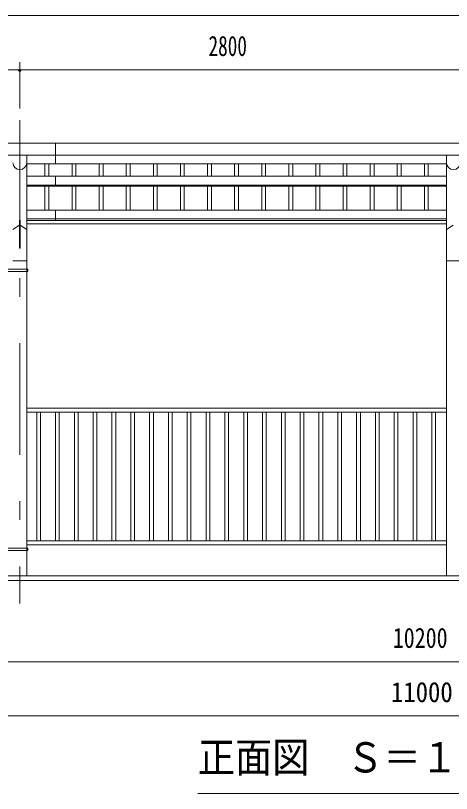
# Model space of a CAD drawing. Units: millimetres, scale not verified, with parts at other scales. Extents: x -26655 to 26659, y -10500 to 10500.
# Drawn here: x 1209 to 4024, y 420 to 5439 of the extents above; entities that cross this region are included whole.
import ezdxf
from ezdxf.enums import TextEntityAlignment as Align

# ---------------------------------------------------------------- set-up
doc = ezdxf.new("R2010")
doc.units = ezdxf.units.MM
doc.header["$LTSCALE"] = 60
doc.linetypes.add('USER3', pattern=[24, 12, -5, 2, -5])
for name, color, linetype, lineweight in [('0-2_1-05BOLD', 7, 'Continuous', 18), ('0-3_1-25CENTER', 3, 'USER3', 18), ('0-4_1-45THIN', 4, 'Continuous', 18), ('0-5_1-55DIM', 3, 'Continuous', 18)]:
    doc.layers.add(name, color=color, linetype=linetype, lineweight=lineweight)
doc.styles.add('ＭＳ ゴシック', font='')
doc.styles.get('ＭＳ ゴシック').set_extended_font_data('MS Gothic')

msp = doc.modelspace()

# ---------------------------------------------------------------- linework, layer by layer
at = {"layer": '0-2_1-05BOLD'}
for p, q in [((9219.49, 4614.67), (-1446.51, 4614.67)), ((1466.49, 4614.67), (1466.49, 4482.27)), ((-1446.51, 4537.52), (9219.49, 4537.52)), ((1281.04, 4537.52), (1281.04, 3802.67)), ((3991.94, 4537.52), (3991.94, 1824.67)), ((3991.94, 4482.27), (1281.04, 4482.27)), ((1281.04, 4402.96), (3991.94, 4402.96)), ((1466.49, 4402.96), (1466.49, 4337.03)), ((1281.04, 4345.26), (3991.94, 4345.26)), ((1281.04, 4337.03), (3991.94, 4337.03)), ((3991.94, 4182.45), (1281.04, 4182.45)), ((1466.49, 4182.45), (1466.49, 4115.47)), ((1234.24, 4117.89), (1234.24, 3937.25)), ((3991.94, 4127.34), (1281.04, 4127.34)), ((1234.24, 4085.19), (1191.94, 4057.25)), ((1281.04, 4057.25), (1238.74, 4085.19)), ((3991.94, 4115.47), (1281.04, 4115.47)), ((3991.94, 4094.67), (1281.04, 4094.67)), ((3991.94, 4057.25), (4034.24, 4085.19)), ((1234.24, 3937.25), (1238.74, 3937.25)), ((1191.94, 3856.67), (1281.04, 3856.67)), ((4081.04, 3856.67), (3991.94, 3856.67)), ((1288.74, 3802.67), (1083.29, 3802.67)), ((1281.04, 3786.67), (1281.04, 2002.67)), ((1282.64, 3802.67), (1282.64, 3786.67)), ((1288.74, 3794.67), (1282.64, 3794.67)), ((3991.94, 2904.67), (1281.04, 2904.67)), ((3991.94, 2879.67), (1281.04, 2879.67)), ((3991.94, 2049.67), (1281.04, 2049.67)), ((3991.94, 2024.67), (1281.04, 2024.67)), ((1288.74, 1986.67), (1083.29, 1986.67)), ((1281.04, 1986.67), (1281.04, 1824.67)), ((1282.64, 2002.67), (1282.64, 1986.67)), ((1288.74, 1994.67), (1282.64, 1994.67)), ((1288.74, 2002.67), (1288.74, 1986.67)), ((9536.49, 1794.67), (-1763.51, 1794.67))]:
    msp.add_line(p, q, dxfattribs=at)
for points in [[(1234.24, 4117.89), (1238.74, 4117.89), (1238.74, 3937.25)], [(1288.74, 3802.67), (1288.74, 3786.67), (1083.29, 3786.67)], [(1288.74, 2002.67), (1083.29, 2002.67), (1083.29, 1986.67)], [(9386.49, 1824.67), (-1613.51, 1824.67), (-1613.51, 1794.67)]]:
    msp.add_lwpolyline(points, dxfattribs=at)
for centre in [(1236.49, 4489.22), (4036.49, 4489.22)]:
    msp.add_arc(centre, 44.55, 180, 0, dxfattribs=at)
at = {"layer": '0-3_1-25CENTER'}
msp.add_line((1236.49, 4764.67), (1236.49, 1644.67), dxfattribs=at)
at = {"layer": '0-4_1-45THIN'}
for p, q in [((1398.99, 4482.27), (1398.99, 4402.96)), ((1423.99, 4482.27), (1423.99, 4402.96)), ((1573.99, 4482.27), (1573.99, 4402.96)), ((1598.99, 4482.27), (1598.99, 4402.96)), ((1748.99, 4482.27), (1748.99, 4402.96)), ((1773.99, 4482.27), (1773.99, 4402.96)), ((1923.99, 4482.27), (1923.99, 4402.96)), ((1948.99, 4482.27), (1948.99, 4402.96)), ((2098.99, 4482.27), (2098.99, 4402.96)), ((2123.99, 4482.27), (2123.99, 4402.96)), ((2273.99, 4482.27), (2273.99, 4402.96)), ((2298.99, 4482.27), (2298.99, 4402.96)), ((2448.99, 4482.27), (2448.99, 4402.96)), ((2473.99, 4482.27), (2473.99, 4402.96)), ((2623.99, 4482.27), (2623.99, 4402.96)), ((2648.99, 4482.27), (2648.99, 4402.96)), ((2798.99, 4482.27), (2798.99, 4402.96)), ((2823.99, 4482.27), (2823.99, 4402.96)), ((2973.99, 4482.27), (2973.99, 4402.96)), ((2998.99, 4482.27), (2998.99, 4402.96)), ((3148.99, 4482.27), (3148.99, 4402.96)), ((3173.99, 4482.27), (3173.99, 4402.96)), ((3323.99, 4482.27), (3323.99, 4402.96)), ((3348.99, 4482.27), (3348.99, 4402.96)), ((3498.99, 4482.27), (3498.99, 4402.96)), ((3523.99, 4482.27), (3523.99, 4402.96)), ((3673.99, 4482.27), (3673.99, 4402.96)), ((3698.99, 4482.27), (3698.99, 4402.96)), ((3848.99, 4482.27), (3848.99, 4402.96)), ((3873.99, 4482.27), (3873.99, 4402.96)), ((1398.99, 4337.03), (1398.99, 4182.45)), ((1423.99, 4337.03), (1423.99, 4182.45)), ((1573.99, 4337.03), (1573.99, 4182.45)), ((1598.99, 4337.03), (1598.99, 4182.45)), ((1748.99, 4337.03), (1748.99, 4182.45)), ((1773.99, 4337.03), (1773.99, 4182.45)), ((1923.99, 4337.03), (1923.99, 4182.45)), ((1948.99, 4337.03), (1948.99, 4182.45)), ((2098.99, 4337.03), (2098.99, 4182.45)), ((2123.99, 4337.03), (2123.99, 4182.45)), ((2273.99, 4337.03), (2273.99, 4182.45)), ((2298.99, 4337.03), (2298.99, 4182.45)), ((2448.99, 4337.03), (2448.99, 4182.45)), ((2473.99, 4337.03), (2473.99, 4182.45)), ((2623.99, 4337.03), (2623.99, 4182.45)), ((2648.99, 4337.03), (2648.99, 4182.45)), ((2798.99, 4337.03), (2798.99, 4182.45)), ((2823.99, 4337.03), (2823.99, 4182.45)), ((2973.99, 4337.03), (2973.99, 4182.45)), ((2998.99, 4337.03), (2998.99, 4182.45)), ((3148.99, 4337.03), (3148.99, 4182.45)), ((3173.99, 4337.03), (3173.99, 4182.45)), ((3323.99, 4337.03), (3323.99, 4182.45)), ((3348.99, 4337.03), (3348.99, 4182.45)), ((3498.99, 4337.03), (3498.99, 4182.45)), ((3523.99, 4337.03), (3523.99, 4182.45)), ((3673.99, 4337.03), (3673.99, 4182.45)), ((3698.99, 4337.03), (3698.99, 4182.45)), ((3848.99, 4337.03), (3848.99, 4182.45)), ((3873.99, 4337.03), (3873.99, 4182.45)), ((1345.99, 2879.67), (1345.99, 2049.67)), ((1369.99, 2879.67), (1369.99, 2049.67)), ((1467.49, 2879.67), (1467.49, 2049.67)), ((1491.49, 2879.67), (1491.49, 2049.67)), ((1588.99, 2879.67), (1588.99, 2049.67)), ((1612.99, 2879.67), (1612.99, 2049.67)), ((1710.49, 2879.67), (1710.49, 2049.67)), ((1734.49, 2879.67), (1734.49, 2049.67)), ((1831.99, 2879.67), (1831.99, 2049.67)), ((1855.99, 2879.67), (1855.99, 2049.67)), ((1953.49, 2879.67), (1953.49, 2049.67)), ((1977.49, 2879.67), (1977.49, 2049.67)), ((2074.99, 2879.67), (2074.99, 2049.67)), ((2098.99, 2879.67), (2098.99, 2049.67)), ((2196.49, 2879.67), (2196.49, 2049.67)), ((2220.49, 2879.67), (2220.49, 2049.67)), ((2317.99, 2879.67), (2317.99, 2049.67)), ((2341.99, 2879.67), (2341.99, 2049.67)), ((2439.49, 2879.67), (2439.49, 2049.67)), ((2463.49, 2879.67), (2463.49, 2049.67)), ((2560.99, 2879.67), (2560.99, 2049.67)), ((2584.99, 2879.67), (2584.99, 2049.67)), ((2682.49, 2879.67), (2682.49, 2049.67)), ((2706.49, 2879.67), (2706.49, 2049.67)), ((2803.99, 2879.67), (2803.99, 2049.67)), ((2827.99, 2879.67), (2827.99, 2049.67)), ((2925.49, 2879.67), (2925.49, 2049.67)), ((2949.49, 2879.67), (2949.49, 2049.67)), ((3046.99, 2879.67), (3046.99, 2049.67)), ((3070.99, 2879.67), (3070.99, 2049.67)), ((3168.49, 2879.67), (3168.49, 2049.67)), ((3192.49, 2879.67), (3192.49, 2049.67)), ((3289.99, 2879.67), (3289.99, 2049.67)), ((3313.99, 2879.67), (3313.99, 2049.67)), ((3411.49, 2879.67), (3411.49, 2049.67)), ((3435.49, 2879.67), (3435.49, 2049.67)), ((3532.99, 2879.67), (3532.99, 2049.67)), ((3556.99, 2879.67), (3556.99, 2049.67)), ((3654.49, 2879.67), (3654.49, 2049.67)), ((3678.49, 2879.67), (3678.49, 2049.67)), ((3775.99, 2879.67), (3775.99, 2049.67)), ((3799.99, 2879.67), (3799.99, 2049.67)), ((3897.49, 2879.67), (3897.49, 2049.67)), ((3921.49, 2879.67), (3921.49, 2049.67))]:
    msp.add_line(p, q, dxfattribs=at)
at = {"layer": '0-5_1-55DIM'}
for p, q in [((-1446.51, 5438.67), (9219.49, 5438.67)), ((1236.49, 4839.67), (1236.49, 5138.67)), ((-1839.01, 5088.67), (9611.99, 5088.67)), ((1246.49, 5088.67), (1226.49, 5088.67)), ((-1613.51, 1269.67), (9386.49, 1269.67)), ((-1613.51, 919.67), (9386.49, 919.67)), ((2386.49, 419.67), (5386.49, 419.67))]:
    msp.add_line(p, q, dxfattribs=at)
msp.add_arc((1236.49, 5088.67), 10, 180, 0, dxfattribs=at)

# ---------------------------------------------------------------- texts
at = {"layer": '0-5_1-55DIM', "color": 7, "style": 'ＭＳ ゴシック'}
for s, height, width, p in [('2800', 130.2, 0.7, (2455.22, 5138.67)), ('10200', 130.2, 0.8, (3644.76, 1319.67)), ('11000', 130.2, 0.9, (3633.44, 969.67)), ('正面図\u3000Ｓ＝１／５０', 195.4, 0.9, (2386.49, 496.31))]:
    msp.add_text(s, height=height, dxfattribs=dict(at, width=width)).set_placement(p, align=Align.BOTTOM_LEFT)

doc.saveas('drawing.dxf')
